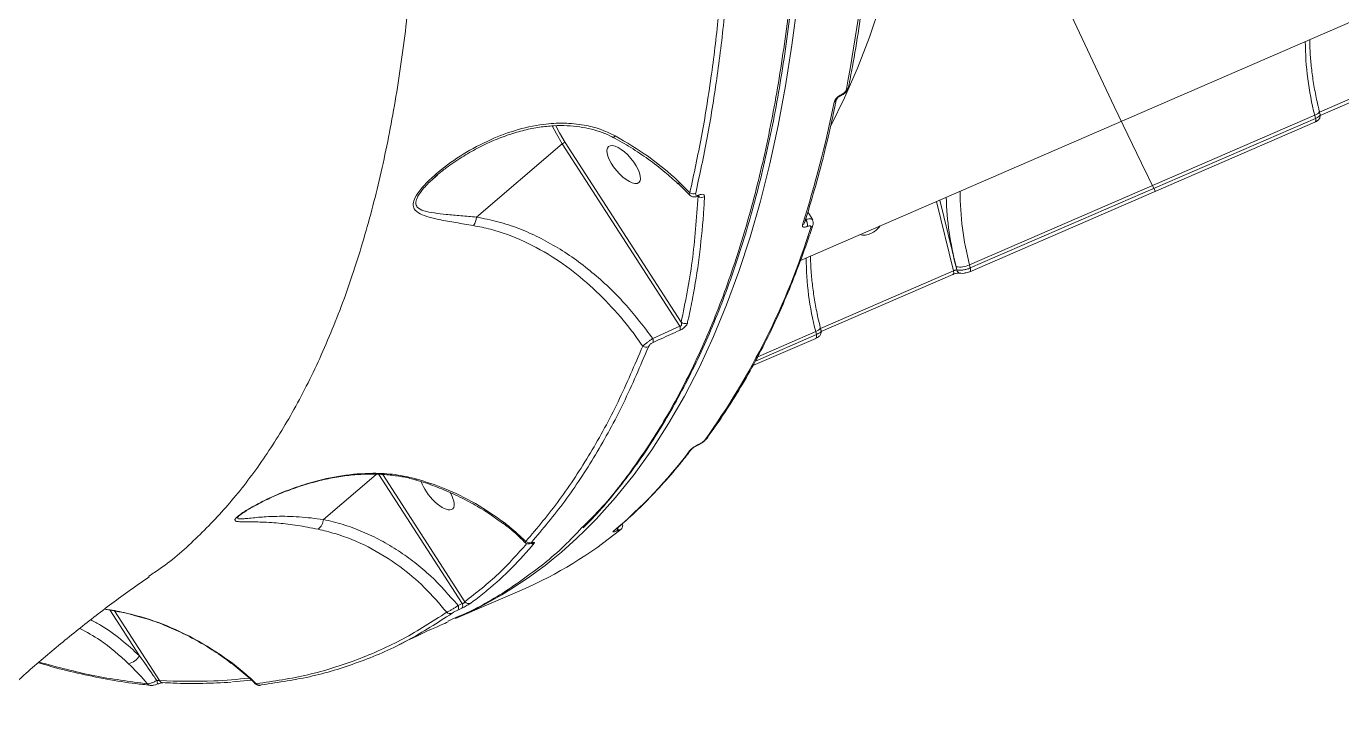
# Model space of a CAD drawing. Header units: millimetres. Extents: x -6104 to 7803, y -6013 to 4803.
# Drawn here: x 959.1 to 1220.1, y 1574.3 to 1708.9 of the extents above; entities that cross this region are included whole.
import ezdxf

# ---------------------------------------------------------------- set-up
doc = ezdxf.new("R2010")
doc.units = ezdxf.units.MM
doc.layers.add('DIKOM_ОБЪЕКТ', color=7, linetype='Continuous')

msp = doc.modelspace()

# ---------------------------------------------------------------- linework, layer by layer
at = {"layer": 'DIKOM_ОБЪЕКТ', "color": 7, "linetype": 'Continuous', "lineweight": 15}
for p, q in [((1381.562, 1778.884), (1112.67, 1662.432)), ((1242.081, 1703.274), (1215.685, 1691.843)), ((1241.961, 1702.527), (1215.802, 1691.198)), ((1120.708, 1695.123), (1120.642, 1695.094)), ((1120.861, 1695.357), (1120.795, 1695.329)), ((1215.64, 1692.027), (1215.793, 1691.401)), ((1146.233, 1661.544), (1214.733, 1691.21)), ((1214.761, 1689.857), (1146.261, 1660.19)), ((1214.882, 1690.604), (1146.381, 1660.938)), ((1214.733, 1691.21), (1214.882, 1690.604)), ((1048.415, 1671.015), (1065.414, 1685.536)), ((1065.414, 1685.536), (1088.738, 1649.359)), ((1089.007, 1650.174), (1066.011, 1685.842)), ((1039.815, 1678.622), (1040.653, 1679.344)), ((1090.64, 1675.405), (1088.4, 1677.661)), ((1090.73, 1675.848), (1088.674, 1677.894)), ((1139.674, 1674.127), (1143.045, 1660.384)), ((1143.546, 1661.169), (1140.302, 1674.399)), ((1114.149, 1672.093), (1115.1, 1670.498)), ((1113.716, 1670.513), (1113.67, 1670.493)), ((1114.037, 1669.163), (1114.083, 1669.182)), ((1143.045, 1660.384), (1116.648, 1648.952)), ((1143.704, 1660.527), (1143.546, 1661.169)), ((1146.381, 1660.938), (1146.233, 1661.544)), ((1142.924, 1659.636), (1116.765, 1648.307)), ((1088.738, 1649.359), (1083.371, 1646.937)), ((1115.845, 1647.713), (1103.75, 1642.475)), ((1104.191, 1643.336), (1115.696, 1648.319)), ((1115.696, 1648.319), (1115.845, 1647.713)), ((1116.603, 1649.136), (1116.757, 1648.51)), ((1115.725, 1646.966), (1103.23, 1641.555)), ((1092.452, 1625.875), (1092.367, 1625.838)), ((1092.537, 1625.945), (1092.452, 1625.908)), ((1018.006, 1611.058), (1028.473, 1619.999)), ((1029.027, 1619.985), (1045.534, 1594.381)), ((1046.095, 1594.743), (1029.834, 1619.965)), ((1076.268, 1608.814), (1076.295, 1608.826)), ((983.385, 1599.828), (983.314, 1599.782)), ((1057.471, 1597.116), (1044.217, 1591.376)), ((975.658, 1593.11), (981.537, 1583.991)), ((985.5, 1579.076), (976.573, 1592.922)), ((1044.692, 1593.084), (1045.498, 1593.476)), ((1045.534, 1594.381), (1044.726, 1593.988)), ((999.975, 1578.827), (1003.762, 1579.164))]:
    msp.add_line(p, q, dxfattribs=at)
at = {"layer": 'DIKOM_ОБЪЕКТ', "color": 7, "linetype": 'Continuous', "lineweight": 15, "flags": 128}
for points in [[(1118.705, 1689.134), (1121.408, 1694.643), (1123.989, 1700.552), (1126.385, 1706.738), (1128.592, 1713.193), (1130.61, 1719.913), (1132.435, 1726.89), (1134.067, 1734.119), (1135.504, 1741.593), (1136.744, 1749.304), (1137.787, 1757.246), (1138.631, 1765.411), (1139.276, 1773.792), (1139.72, 1782.381), (1139.964, 1791.169), (1140.008, 1800.149), (1139.851, 1809.312), (1139.493, 1818.65), (1138.935, 1828.154), (1138.178, 1837.816), (1137.221, 1847.625)], [(1071.277, 1610.246), (1072.138, 1611.138), (1075.98, 1615.413), (1079.655, 1619.993), (1083.16, 1624.872), (1086.491, 1630.049), (1089.646, 1635.517), (1092.622, 1641.272), (1095.417, 1647.311), (1098.028, 1653.626), (1100.453, 1660.214), (1102.69, 1667.069), (1104.737, 1674.184), (1106.593, 1681.555), (1108.256, 1689.174), (1109.724, 1697.035), (1110.997, 1705.132), (1112.072, 1713.457)], [(1214.733, 1691.21), (1215.035, 1691.356), (1215.286, 1691.509), (1215.476, 1691.664), (1215.597, 1691.815), (1215.645, 1691.955), (1215.64, 1692.026)], [(1063.408, 1689.136), (1064.239, 1687.503), (1065.414, 1685.536)], [(1066.011, 1685.842), (1064.871, 1687.75), (1064.157, 1689.139)], [(1214.882, 1690.604), (1214.915, 1690.432), (1214.928, 1690.273), (1214.921, 1690.133), (1214.893, 1690.015), (1214.846, 1689.926), (1214.782, 1689.867), (1214.761, 1689.857)], [(1075.88, 1687.154), (1075.707, 1686.952), (1075.572, 1686.838), (1075.482, 1686.821), (1075.48, 1686.822)], [(1143.045, 1660.384), (1143.078, 1660.211), (1143.091, 1660.052), (1143.084, 1659.911), (1143.056, 1659.793), (1143.008, 1659.704), (1142.943, 1659.646), (1142.924, 1659.636)], [(1146.381, 1660.938), (1146.415, 1660.766), (1146.428, 1660.607), (1146.421, 1660.467), (1146.393, 1660.349), (1146.346, 1660.26), (1146.281, 1660.201), (1146.256, 1660.188)], [(1115.696, 1648.319), (1115.998, 1648.465), (1116.249, 1648.619), (1116.439, 1648.774), (1116.56, 1648.924), (1116.609, 1649.065), (1116.603, 1649.135)], [(1115.845, 1647.713), (1115.878, 1647.542), (1115.892, 1647.383), (1115.884, 1647.242), (1115.857, 1647.125), (1115.81, 1647.035), (1115.745, 1646.976), (1115.725, 1646.966)], [(1036.599, 1619.068), (1036.475, 1618.96), (1036.368, 1618.934), (1036.359, 1618.935)], [(1075.786, 1608.864), (1075.742, 1608.83), (1075.59, 1608.743)], [(1076.944, 1608.991), (1076.903, 1608.96), (1076.757, 1608.878)], [(1059.512, 1606.42), (1059.39, 1606.346), (1059.361, 1606.334)]]:
    msp.add_lwpolyline(points, dxfattribs=at)
at = {"layer": 'DIKOM_ОБЪЕКТ', "color": 7, "linetype": 'Continuous', "lineweight": 15}
for centre, radius, start, end in [((2974.096, 2552.252), 1993.829, 183.254697, 206.06661), ((1276.698, 1380.322), 459.196, 121.79359, 138.92734), ((780.388, 1760.286), 347.344, 349.39514, 0.32293), ((1271.86, 1705.949), 58.998, 180.12216, 194.46714), ((1121.555, 1697.012), 0.694, 290.59986, 346.58613), ((1119.112, 1694.438), 0.693, 290.56836, 347.15472), ((1120.501, 1695.353), 0.295, 298.41338, 355.28598), ((1120.565, 1695.382), 0.297, 299.5259, 355.14429), ((894.405, 1738.939), 229.437, 342.37673, 348.65115), ((1066.27, 1684.603), 1.266, 101.83012, 132.54802), ((1087.742, 1678.682), 1.221, 301.76421, 319.79843), ((1091.405, 1676.86), 1.217, 236.28018, 293.15595), ((1203.372, 1676.284), 59.01, 180.12362, 194.46563), ((1093.087, 1676.08), 1.153, 232.05779, 298.58355), ((1092.268, 1675.485), 0.338, 295.56934, 347.44334), ((1206.786, 1677.177), 65.234, 181.95069, 194.20463), ((1045.221, 1671.258), 3.204, 323.12465, 355.64921), ((973.01, 1713.277), 148.48, 324.35597, 342.64081), ((1112.805, 1670.149), 0.725, 291.69512, 341.07357), ((1112.314, 1669.403), 1.74, 352.06772, 38.7993), ((1112.358, 1669.422), 1.741, 352.083, 38.78402), ((1114.457, 1669.653), 0.728, 291.82265, 340.89304), ((1124.693, 1671.977), 4.651, 294.62941, 324.54019), ((1125.231, 1670.845), 3.397, 256.84519, 294.33132), ((1172.836, 1663.06), 59.01, 180.12362, 194.46569), ((1144.289, 1665.667), 4.559, 260.62506, 295.23805), ((1144.508, 1660.708), 0.824, 192.63407, 252.75384), ((1089.75, 1651), 1.112, 228.01569, 296.04792), ((1087.658, 1648.908), 1.17, 343.30918, 22.62614), ((1082.06, 1646.329), 1.125, 232.16688, 293.25715), ((1082.311, 1646.473), 1.157, 344.14059, 23.63803), ((1093.366, 1627.47), 0.782, 293.10792, 323.26501), ((1012.272, 1683.865), 98.247, 310.12673, 322.93419), ((1090.361, 1625.367), 0.781, 293.09269, 322.98573), ((1092.284, 1626.028), 0.207, 292.66998, 324.55579), ((1092.371, 1626.062), 0.204, 293.49125, 324.76873), ((1015.384, 1611.212), 2.627, 306.76653, 356.63823), ((1009.86, 1669.482), 85.328, 293.74395, 316.03604), ((1053.608, 1610.592), 0.294, 280.34879, 330.2624), ((1024.53, 1672.819), 82.559, 293.5157, 309.24172), ((1075.759, 1609.197), 0.637, 323.02605, 14.59821), ((1075.78, 1609.212), 0.643, 323.15322, 15.1773), ((1058.873, 1607.407), 1, 226.3389, 293.76527), ((1059.452, 1607.196), 0.954, 253.70227, 295.70054), ((1043.16, 1593.308), 0.943, 223.68887, 294.17983), ((1044.013, 1593.562), 0.83, 324.85788, 30.86751), ((1044.818, 1593.957), 0.833, 324.77594, 30.66846), ((1046.861, 1595.338), 0.97, 217.86504, 293.68429), ((978.583, 1585.799), 3.463, 283.0132, 328.53768), ((983.759, 1578.946), 0.817, 217.60822, 261.82453), ((982.367, 1578.032), 2.787, 7.85603, 22.90618), ((986.204, 1579.473), 0.808, 209.45305, 264.81417), ((1005.379, 1578.986), 0.84, 219.01426, 295.4087)]:
    msp.add_arc(centre, radius, start, end, dxfattribs=at)
at = {"layer": 'DIKOM_ОБЪЕКТ', "color": 7, "linetype": 'Continuous', "lineweight": 15, "extrusion": (0, 0, -1)}
msp.add_ellipse((1077.603, 1681.449), major_axis=(-3.012, 3.564), ratio=0.4016192, dxfattribs=at)
for start_param, end_param in [(3.2835784, 5.5470952), (1.9772133, 3.2835784)]:
    msp.add_ellipse((1040.633, 1616.719), major_axis=(-3.012, 3.564), ratio=0.4016192, start_param=start_param, end_param=end_param, dxfattribs=at)
at = {"layer": 'DIKOM_ОБЪЕКТ', "color": 7, "linetype": 'Continuous', "lineweight": 15}
for points, knots in [([(1105.984, 1838.947), (1104.031, 1838.087), (1098.364, 1835.592), (1089.078, 1831.24), (1078.175, 1825.8), (1067.412, 1820.071), (1056.792, 1814.064), (1046.323, 1807.779), (1036.009, 1801.22), (1025.857, 1794.391), (1015.871, 1787.295), (1006.058, 1779.937), (996.422, 1772.32), (986.969, 1764.448), (977.705, 1756.327), (968.633, 1747.959), (959.759, 1739.351), (951.089, 1730.505), (942.625, 1721.428), (934.374, 1712.125), (926.34, 1702.599), (918.526, 1692.857), (910.937, 1682.905), (903.581, 1672.743), (897.6, 1664.065), (894.105, 1658.75), (892.917, 1656.943)], [0, 0, 0, 0, 0.0228178, 0.0662207, 0.1096244, 0.1530278, 0.1964311, 0.2398344, 0.2832372, 0.3266402, 0.3700429, 0.4134454, 0.4568477, 0.5002497, 0.5436515, 0.587053, 0.6304543, 0.6738551, 0.7172559, 0.7606561, 0.8040562, 0.8474559, 0.8908554, 0.9342544, 0.9776534, 1, 1, 1, 1]), ([(1106.399, 1837.785), (1106.972, 1833.798), (1108.516, 1823.057), (1110.442, 1805.931), (1111.991, 1786.598), (1112.814, 1767.668), (1112.89, 1749.22), (1112.197, 1731.333), (1110.751, 1714.4), (1108.575, 1698.457), (1105.707, 1683.517), (1102.099, 1669.336), (1097.734, 1655.998), (1092.605, 1643.575), (1086.836, 1632.322), (1080.425, 1622.319), (1074.591, 1614.653), (1070.645, 1610.742), (1069.249, 1609.359)], [0, 0, 0, 0, 0.0385427, 0.1038338, 0.1691752, 0.2344663, 0.3016539, 0.3688962, 0.4360838, 0.501375, 0.5667163, 0.6320075, 0.6991951, 0.7664374, 0.833625, 0.8989153, 0.964256, 1, 1, 1, 1]), ([(1106.819, 1838.272), (1107.034, 1836.866), (1107.764, 1832.065), (1108.83, 1823.979), (1110.018, 1814.036), (1111.015, 1804.25), (1111.834, 1794.632), (1112.472, 1785.185), (1112.931, 1775.903), (1113.21, 1766.782), (1113.31, 1757.821), (1113.232, 1749.016), (1112.974, 1740.366), (1112.537, 1731.867), (1111.92, 1723.517), (1111.123, 1715.325), (1110.149, 1707.314), (1109.001, 1699.521), (1107.681, 1691.966), (1106.19, 1684.652), (1104.529, 1677.578), (1102.698, 1670.739), (1100.695, 1664.132), (1098.521, 1657.757), (1096.175, 1651.612), (1093.656, 1645.695), (1090.962, 1640.005), (1088.094, 1634.544), (1085.06, 1629.325), (1081.871, 1624.371), (1078.538, 1619.697), (1075.058, 1615.327), (1072.073, 1611.887), (1070.192, 1610.008), (1069.573, 1609.389)], [0, 0, 0, 0, 0.0135242, 0.0461655, 0.0788171, 0.1113222, 0.1436779, 0.175921, 0.2080885, 0.240217, 0.2723434, 0.3044967, 0.336709, 0.3690166, 0.401456, 0.4340637, 0.466743, 0.4993218, 0.5317394, 0.5640327, 0.596238, 0.6283916, 0.6605295, 0.6926847, 0.7248838, 0.7571619, 0.7895542, 0.822096, 0.8547589, 0.8873719, 0.9197908, 0.9520585, 0.9842099, 1, 1, 1, 1]), ([(1036.503, 1769.038), (1036.645, 1763.842), (1036.931, 1753.45), (1036.675, 1738.403), (1035.912, 1723.794), (1034.543, 1709.209), (1032.515, 1694.797), (1029.764, 1680.69), (1026.334, 1667.274), (1022.207, 1654.634), (1017.381, 1642.839), (1012.023, 1632.266), (1006.185, 1622.903), (999.944, 1614.676), (993.087, 1607.456), (987.556, 1602.501), (984.135, 1600.309), (983.385, 1599.828)], [0, 0, 0, 0, 0.0645614, 0.1291228, 0.1943268, 0.2595307, 0.3316122, 0.4037493, 0.47583, 0.5500355, 0.6243025, 0.6985067, 0.7683205, 0.8381868, 0.9079997, 0.9798274, 1, 1, 1, 1]), ([(1128.162, 1762.767), (1128.154, 1761.208), (1128.13, 1756.687), (1127.955, 1749.333), (1127.577, 1740.765), (1127.018, 1732.381), (1126.281, 1724.184), (1125.367, 1716.179), (1124.273, 1708.378), (1123.208, 1701.956), (1122.482, 1698.168), (1122.23, 1696.852)], [0, 0, 0, 0, 0.0652746, 0.1893413, 0.313416, 0.4374968, 0.561584, 0.6856778, 0.8097769, 0.9338814, 1, 1, 1, 1]), ([(968.163, 1731.413), (967.734, 1730.973), (965.591, 1728.774), (957.339, 1720.255), (949.713, 1712.109), (943.751, 1705.74)], [0, 0, 0, 0, 0.0517111, 0.2585531, 1, 1, 1, 1]), ([(968.219, 1730.974), (965.492, 1728.178), (958.855, 1721.372), (950.727, 1712.807), (945.394, 1707.019), (943.806, 1705.296)], [0, 0, 0, 0, 0.3287935, 0.800186, 1, 1, 1, 1]), ([(1097.449, 1723.208), (1097.125, 1719.01), (1096.477, 1710.614), (1094.975, 1698.565), (1093.117, 1686.897), (1091.525, 1679.531), (1090.73, 1675.848)], [0, 0, 0, 0, 0.2491213, 0.4982427, 0.7491216, 1, 1, 1, 1]), ([(1091.884, 1675.741), (1092.676, 1679.403), (1094.26, 1686.727), (1096.123, 1698.377), (1097.638, 1710.465), (1098.293, 1718.932), (1098.621, 1723.165)], [0, 0, 0, 0, 0.2491215, 0.4982429, 0.7491216, 1, 1, 1, 1]), ([(1213.734, 1706.2), (1213.733, 1706.111), (1213.724, 1705.137), (1213.819, 1703.161), (1214.092, 1700.224), (1214.547, 1697.146), (1215.077, 1694.398), (1215.487, 1692.672), (1215.64, 1692.027)], [0, 0, 0, 0, 0.0214342, 0.2333918, 0.4459, 0.6589834, 0.8725559, 1, 1, 1, 1]), ([(1122.211, 1696.856), (1122.204, 1696.796), (1122.178, 1696.552), (1121.936, 1696.117), (1121.477, 1695.59), (1121.012, 1695.231), (1120.743, 1695.148), (1120.706, 1695.136)], [0, 0, 0, 0, 0.0798299, 0.3253521, 0.6372712, 0.9495525, 1, 1, 1, 1]), ([(1119.785, 1694.276), (1119.52, 1692.997), (1118.748, 1689.285), (1117.336, 1683.311), (1115.516, 1676.449), (1114.162, 1672.08), (1113.491, 1669.914)], [0, 0, 0, 0, 0.1498868, 0.4347981, 0.7197205, 1, 1, 1, 1]), ([(1120.795, 1695.329), (1120.722, 1695.295), (1120.508, 1695.194), (1120.143, 1694.94), (1119.763, 1694.569), (1119.47, 1694.16), (1119.394, 1693.913), (1119.355, 1693.79)], [0, 0, 0, 0, 0.1083123, 0.320424, 0.5430653, 0.7715573, 1, 1, 1, 1]), ([(1120.64, 1695.093), (1120.636, 1695.091), (1120.589, 1695.073), (1120.46, 1695.003), (1120.27, 1694.873), (1120.074, 1694.699), (1119.917, 1694.517), (1119.818, 1694.365), (1119.786, 1694.276), (1119.787, 1694.283), (1119.788, 1694.285)], [0, 0, 0, 0, 0.0126341, 0.1438669, 0.2882198, 0.4508516, 0.6244836, 0.7755915, 0.9349129, 1, 1, 1, 1]), ([(1121.799, 1696.363), (1121.775, 1696.282), (1121.725, 1696.12), (1121.535, 1695.852), (1121.288, 1695.611), (1121.049, 1695.446), (1120.909, 1695.38), (1120.861, 1695.357)], [0, 0, 0, 0, 0.22883078, 0.45787147, 0.67854355, 0.88839179, 1, 1, 1, 1]), ([(1075.88, 1687.154), (1074.904, 1687.615), (1072.95, 1688.538), (1069.508, 1689.393), (1065.725, 1689.742), (1061.057, 1689.458), (1055.891, 1688.301), (1050.331, 1686.118), (1045.04, 1683.201), (1041.206, 1680.368), (1038.725, 1678.095), (1037.291, 1676.547), (1036.199, 1675.002), (1035.727, 1673.609), (1036, 1672.442), (1037.147, 1671.606), (1038.944, 1670.981), (1041.33, 1670.454), (1044.238, 1669.923), (1046.602, 1669.532), (1047.784, 1669.336)], [0, 0, 0, 0, 0.0478388, 0.0957322, 0.1551285, 0.2146199, 0.3020669, 0.3896661, 0.4817498, 0.5736879, 0.6070715, 0.6403858, 0.6772306, 0.7075561, 0.7379234, 0.7828315, 0.8291215, 0.8755385, 0.9377622, 1, 1, 1, 1]), ([(1075.474, 1686.814), (1075.422, 1686.845), (1074.76, 1687.241), (1073.323, 1687.81), (1071.169, 1688.503), (1068.826, 1688.959), (1066.318, 1689.192), (1063.651, 1689.164), (1060.816, 1688.874), (1057.844, 1688.291), (1054.775, 1687.4), (1051.662, 1686.204), (1048.528, 1684.702), (1045.398, 1682.892), (1042.751, 1681.085), (1040.858, 1679.635), (1040.061, 1678.9), (1039.792, 1678.651)], [0, 0, 0, 0, 0.0046969, 0.0601103, 0.1171723, 0.1774905, 0.2413272, 0.3089493, 0.3811132, 0.4594768, 0.5414383, 0.6274563, 0.7176315, 0.8116945, 0.9102574, 0.9697232, 1, 1, 1, 1]), ([(1215.792, 1691.404), (1215.792, 1691.403), (1215.852, 1691.273), (1215.829, 1690.994), (1215.728, 1690.648), (1215.535, 1690.364), (1215.246, 1690.107), (1214.981, 1689.947), (1214.783, 1689.868), (1214.758, 1689.858)], [0, 0, 0, 0, 0.0015989, 0.200937, 0.3622408, 0.5189815, 0.6988327, 0.9624157, 1, 1, 1, 1]), ([(1215.774, 1691.396), (1215.784, 1691.382), (1215.835, 1691.307), (1215.71, 1691.118), (1215.407, 1690.856), (1215.057, 1690.688), (1214.882, 1690.604)], [0, 0, 0, 0, 0.0719756, 0.3813398, 0.6906352, 1, 1, 1, 1]), ([(1088.371, 1677.628), (1087.517, 1678.41), (1085.628, 1680.137), (1082.496, 1682.531), (1079.065, 1684.855), (1076.673, 1686.174), (1075.484, 1686.829)], [0, 0, 0, 0, 0.2176661, 0.4811492, 0.7421648, 1, 1, 1, 1]), ([(1088.674, 1677.894), (1088.593, 1677.971), (1086.64, 1679.808), (1082.563, 1683.233), (1078.122, 1685.839), (1075.88, 1687.154)], [0, 0, 0, 0, 0.0210933, 0.5057134, 1, 1, 1, 1]), ([(1048.415, 1671.015), (1047.362, 1671.108), (1045.245, 1671.296), (1042.448, 1671.539), (1039.968, 1671.816), (1037.958, 1672.193), (1036.658, 1672.796), (1036.242, 1673.719), (1036.527, 1674.88), (1037.618, 1676.464), (1038.815, 1677.771), (1039.675, 1678.502), (1039.815, 1678.622)], [0, 0, 0, 0, 0.1422313, 0.2857924, 0.4101945, 0.5364706, 0.6489855, 0.7150338, 0.7809122, 0.8654357, 0.9780591, 1, 1, 1, 1]), ([(1090.73, 1675.848), (1090.675, 1675.735), (1090.58, 1675.536), (1090.639, 1675.462), (1090.665, 1675.43)], [0, 0, 0, 0, 0.5696501, 1, 1, 1, 1]), ([(1092.378, 1675.171), (1092.066, 1670.798), (1091.44, 1662.037), (1089.819, 1654.133), (1089.007, 1650.174)], [0, 0, 0, 0, 0.4991771, 1, 1, 1, 1]), ([(1090.239, 1650.001), (1090.312, 1650.324), (1090.681, 1651.935), (1091.557, 1656.2), (1092.634, 1663.004), (1093.33, 1669.811), (1093.571, 1673.909), (1093.639, 1675.067)], [0, 0, 0, 0, 0.0413728, 0.2068703, 0.5381501, 0.8694301, 1, 1, 1, 1]), ([(1092.409, 1675.19), (1092.206, 1675.117), (1091.822, 1674.98), (1091.268, 1675.034), (1090.858, 1675.195), (1090.71, 1675.378), (1090.668, 1675.429)], [0, 0, 0, 0, 0.3351844, 0.6327163, 0.8974582, 1, 1, 1, 1]), ([(1092.597, 1675.412), (1092.56, 1675.397), (1092.412, 1675.34), (1092.181, 1675.307), (1091.975, 1675.367), (1091.861, 1675.512), (1091.876, 1675.665), (1091.884, 1675.741)], [0, 0, 0, 0, 0.07987177, 0.31811876, 0.55560165, 0.77739854, 1, 1, 1, 1]), ([(1092.57, 1675.228), (1092.568, 1675.228), (1092.563, 1675.227), (1092.488, 1675.214), (1092.42, 1675.182), (1092.408, 1675.176)], [0, 0, 0, 0, 0.3924621, 0.8920418, 1, 1, 1, 1]), ([(1093.639, 1675.067), (1093.628, 1675.17), (1093.606, 1675.376), (1093.366, 1675.532), (1093.022, 1675.558), (1092.73, 1675.457), (1092.597, 1675.412)], [0, 0, 0, 0, 0.2591539, 0.5177253, 0.7812344, 1, 1, 1, 1]), ([(1083.371, 1646.937), (1081.675, 1649.168), (1078.136, 1653.824), (1072.894, 1658.855), (1068.23, 1662.518), (1064.546, 1664.966), (1060.737, 1667.071), (1056.778, 1668.814), (1052.669, 1670.201), (1049.833, 1670.744), (1048.415, 1671.015)], [0, 0, 0, 0, 0.1847823, 0.3856897, 0.4882336, 0.5907697, 0.6915521, 0.7923239, 0.8961718, 1, 1, 1, 1]), ([(1115.018, 1670.447), (1114.988, 1670.503), (1114.91, 1670.642), (1114.579, 1670.711), (1114.151, 1670.667), (1113.84, 1670.557), (1113.716, 1670.513)], [0, 0, 0, 0, 0.1970956, 0.4982369, 0.8000208, 1, 1, 1, 1]), ([(1047.784, 1669.336), (1048.917, 1669.112), (1052.345, 1668.434), (1057.899, 1666.351), (1064.061, 1662.921), (1069.66, 1658.708), (1074.681, 1653.923), (1078.545, 1649.415), (1080.645, 1646.46), (1081.37, 1645.44)], [0, 0, 0, 0, 0.08562408, 0.25905489, 0.43261407, 0.59330061, 0.754539, 0.91534794, 1, 1, 1, 1]), ([(1115.144, 1669.411), (1114.765, 1668.279), (1113.666, 1664.997), (1111.719, 1659.745), (1109.246, 1653.738), (1106.606, 1647.982), (1103.802, 1642.478), (1100.837, 1637.229), (1097.767, 1632.33), (1095.45, 1628.98), (1094.189, 1627.269), (1093.993, 1627.002)], [0, 0, 0, 0, 0.0688341, 0.199642, 0.3304438, 0.461228, 0.5919887, 0.7227191, 0.8534118, 0.977121, 1, 1, 1, 1]), ([(1113.073, 1669.475), (1113.056, 1669.386), (1113.022, 1669.206), (1113.154, 1669.045), (1113.406, 1668.989), (1113.721, 1669.038), (1113.948, 1669.127), (1114.037, 1669.163)], [0, 0, 0, 0, 0.2150517, 0.4299652, 0.6447149, 0.8591995, 1, 1, 1, 1]), ([(1114.083, 1669.182), (1114.143, 1669.206), (1114.296, 1669.266), (1114.507, 1669.299), (1114.675, 1669.262), (1114.762, 1669.155), (1114.739, 1669.036), (1114.727, 1668.977)], [0, 0, 0, 0, 0.1422636, 0.3570603, 0.5715506, 0.7857189, 1, 1, 1, 1]), ([(1115.022, 1670.476), (1115.032, 1670.465), (1115.143, 1670.344), (1115.211, 1670.038), (1115.225, 1669.683), (1115.158, 1669.491), (1115.132, 1669.417)], [0, 0, 0, 0, 0.03980071, 0.43696176, 0.78212654, 1, 1, 1, 1]), ([(1114.697, 1663.31), (1114.696, 1663.22), (1114.687, 1662.246), (1114.782, 1660.27), (1115.056, 1657.333), (1115.511, 1654.256), (1116.04, 1651.508), (1116.45, 1649.781), (1116.603, 1649.136)], [0, 0, 0, 0, 0.0214343, 0.2333915, 0.4458994, 0.6589824, 0.8725546, 1, 1, 1, 1]), ([(1143.704, 1660.527), (1143.672, 1660.529), (1143.607, 1660.533), (1143.462, 1660.512), (1143.301, 1660.475), (1143.156, 1660.429), (1143.076, 1660.397), (1143.045, 1660.384)], [0, 0, 0, 0, 0.2155274, 0.4305643, 0.6453466, 0.8596108, 1, 1, 1, 1]), ([(1146.381, 1660.938), (1146.255, 1660.887), (1145.936, 1660.758), (1145.35, 1660.593), (1144.698, 1660.48), (1144.105, 1660.448), (1143.838, 1660.501), (1143.704, 1660.527)], [0, 0, 0, 0, 0.14070529, 0.3554358, 0.57029634, 0.78517334, 1, 1, 1, 1]), ([(1146.254, 1660.193), (1146.092, 1660.126), (1145.814, 1660.011), (1145.512, 1659.958), (1145.387, 1659.937)], [0, 0, 0, 0, 0.5855297, 1, 1, 1, 1]), ([(1144.281, 1659.916), (1144.281, 1659.916), (1144.291, 1659.913), (1144.253, 1659.921), (1144.168, 1659.923), (1143.99, 1659.916), (1143.73, 1659.88), (1143.405, 1659.807), (1143.114, 1659.717), (1142.976, 1659.656), (1142.931, 1659.636)], [0, 0, 0, 0, 0.0058544, 0.0949827, 0.20054, 0.3369302, 0.5006902, 0.691825, 0.8977508, 1, 1, 1, 1]), ([(1145.387, 1659.937), (1145.301, 1659.918), (1144.99, 1659.85), (1144.622, 1659.822), (1144.349, 1659.921), (1144.271, 1659.949)], [0, 0, 0, 0, 0.2136101, 0.7745528, 1, 1, 1, 1]), ([(1089.007, 1650.174), (1089.024, 1650.119), (1089.063, 1649.993), (1089.087, 1649.801), (1089.071, 1649.63), (1089.03, 1649.523), (1088.99, 1649.46), (1088.941, 1649.411), (1088.878, 1649.376), (1088.808, 1649.357), (1088.762, 1649.358), (1088.738, 1649.359)], [0, 0, 0, 0, 0.1851869, 0.4305458, 0.6101555, 0.6934166, 0.7464184, 0.8083788, 0.8667677, 0.929863, 1, 1, 1, 1]), ([(1088.779, 1648.572), (1088.894, 1648.628), (1089.124, 1648.74), (1089.472, 1648.984), (1089.775, 1649.254), (1090.023, 1649.543), (1090.178, 1649.8), (1090.221, 1649.943), (1090.239, 1650.001)], [0, 0, 0, 0, 0.1643439, 0.3291645, 0.4897408, 0.6616072, 0.8613779, 1, 1, 1, 1]), ([(1083.424, 1646.157), (1083.957, 1646.403), (1085.737, 1647.224), (1087.526, 1648.017), (1088.779, 1648.572)], [0, 0, 0, 0, 0.2996284, 1, 1, 1, 1]), ([(1116.755, 1648.513), (1116.756, 1648.512), (1116.812, 1648.381), (1116.793, 1648.104), (1116.691, 1647.757), (1116.499, 1647.473), (1116.21, 1647.216), (1115.944, 1647.057), (1115.746, 1646.977), (1115.721, 1646.967)], [0, 0, 0, 0, 0.0015544, 0.2008972, 0.3622038, 0.5189696, 0.6987741, 0.9624051, 1, 1, 1, 1]), ([(1116.737, 1648.505), (1116.747, 1648.491), (1116.799, 1648.416), (1116.673, 1648.227), (1116.37, 1647.965), (1116.02, 1647.797), (1115.845, 1647.713)], [0, 0, 0, 0, 0.0719772, 0.3813398, 0.6906352, 1, 1, 1, 1]), ([(1081.37, 1645.44), (1079.78, 1641.694), (1076.601, 1634.201), (1071.056, 1624.092), (1064.993, 1614.767), (1060.453, 1609.378), (1058.182, 1606.683)], [0, 0, 0, 0, 0.24861572, 0.49723133, 0.7486158, 1, 1, 1, 1]), ([(1059.276, 1606.491), (1061.525, 1609.159), (1066.024, 1614.493), (1072.086, 1623.778), (1077.671, 1633.92), (1080.893, 1641.504), (1082.504, 1645.295)], [0, 0, 0, 0, 0.2486164, 0.49723271, 0.74861627, 1, 1, 1, 1]), ([(1083.371, 1646.937), (1083.207, 1646.824), (1082.879, 1646.599), (1082.354, 1646.217), (1081.878, 1645.855), (1081.554, 1645.597), (1081.414, 1645.479), (1081.37, 1645.44)], [0, 0, 0, 0, 0.22212697, 0.4443831, 0.66509766, 0.8922499, 1, 1, 1, 1]), ([(1082.504, 1645.295), (1082.508, 1645.305), (1082.536, 1645.372), (1082.613, 1645.503), (1082.772, 1645.694), (1082.969, 1645.875), (1083.196, 1646.041), (1083.348, 1646.118), (1083.424, 1646.157)], [0, 0, 0, 0, 0.0354413, 0.2573161, 0.4481845, 0.6280945, 0.8143297, 1, 1, 1, 1]), ([(1093.986, 1627.012), (1093.954, 1626.965), (1093.815, 1626.757), (1093.501, 1626.497), (1093.035, 1626.174), (1092.664, 1625.962), (1092.471, 1625.89), (1092.415, 1625.869)], [0, 0, 0, 0, 0.0992476, 0.4363577, 0.6848883, 0.9083176, 1, 1, 1, 1]), ([(1093.673, 1626.751), (1093.61, 1626.678), (1093.499, 1626.549), (1093.223, 1626.334), (1092.942, 1626.15), (1092.706, 1626.02), (1092.577, 1625.962), (1092.537, 1625.945)], [0, 0, 0, 0, 0.3025596, 0.53465901, 0.72544961, 0.91709996, 1, 1, 1, 1]), ([(1090.981, 1624.892), (1090.376, 1624.111), (1088.624, 1621.85), (1085.608, 1618.313), (1081.885, 1614.381), (1078.595, 1611.258), (1076.524, 1609.493), (1075.786, 1608.863)], [0, 0, 0, 0, 0.1293171, 0.3744336, 0.6194499, 0.8643332, 1, 1, 1, 1]), ([(1092.452, 1625.908), (1092.393, 1625.881), (1092.19, 1625.79), (1091.815, 1625.584), (1091.365, 1625.288), (1090.936, 1624.952), (1090.762, 1624.755), (1090.667, 1624.648)], [0, 0, 0, 0, 0.0796144, 0.2757191, 0.4707579, 0.7105229, 1, 1, 1, 1]), ([(1091.937, 1625.617), (1091.882, 1625.585), (1091.716, 1625.491), (1091.45, 1625.308), (1091.185, 1625.102), (1091.021, 1624.941), (1090.995, 1624.908), (1090.986, 1624.896)], [0, 0, 0, 0, 0.1083634, 0.3257693, 0.5863163, 0.8499183, 1, 1, 1, 1]), ([(1092.363, 1625.835), (1092.337, 1625.824), (1092.243, 1625.784), (1092.088, 1625.707), (1091.973, 1625.639), (1091.937, 1625.617)], [0, 0, 0, 0, 0.2059995, 0.7479585, 1, 1, 1, 1]), ([(1036.599, 1619.068), (1035.172, 1619.4), (1032.314, 1620.064), (1027.255, 1620.315), (1021.636, 1619.851), (1016.217, 1618.645), (1011.573, 1617.119), (1007.686, 1615.515), (1004.513, 1613.92), (1002.233, 1612.568), (1000.893, 1611.614), (1000.318, 1610.967), (1000.564, 1610.68), (1001.297, 1610.58), (1002.785, 1610.567), (1005.298, 1610.568), (1008.928, 1610.386), (1012.794, 1609.916), (1015.569, 1609.377), (1016.956, 1609.108)], [0, 0, 0, 0, 0.0638308, 0.1277679, 0.2158798, 0.3041203, 0.3656053, 0.4271875, 0.4882517, 0.5268748, 0.5576014, 0.5885656, 0.6243076, 0.6585512, 0.6928974, 0.7748887, 0.8569904, 0.9285276, 1, 1, 1, 1]), ([(1036.341, 1618.879), (1035.954, 1618.991), (1034.758, 1619.339), (1032.596, 1619.713), (1029.847, 1620.006), (1026.905, 1620.075), (1023.811, 1619.909), (1020.586, 1619.468), (1017.24, 1618.771), (1013.82, 1617.807), (1010.693, 1616.697), (1008.037, 1615.581), (1006.016, 1614.632), (1004.901, 1614.034), (1004.417, 1613.773)], [0, 0, 0, 0, 0.037204, 0.1150235, 0.1977031, 0.2853655, 0.3774838, 0.4736712, 0.5755234, 0.6827758, 0.792664, 0.8753829, 0.9458068, 1, 1, 1, 1]), ([(1053.629, 1610.256), (1052.648, 1610.963), (1050.595, 1612.445), (1047.283, 1614.4), (1043.758, 1616.187), (1040.117, 1617.669), (1037.632, 1618.551), (1036.361, 1618.873), (1036.344, 1618.877)], [0, 0, 0, 0, 0.1847127, 0.3869319, 0.5900809, 0.7937413, 0.997356, 1, 1, 1, 1]), ([(1053.864, 1610.446), (1051.997, 1611.744), (1048.229, 1614.367), (1042.379, 1617.215), (1038.408, 1618.488), (1036.599, 1619.068)], [0, 0, 0, 0, 0.3481771, 0.7031324, 1, 1, 1, 1]), ([(1004.417, 1613.773), (1004.341, 1613.734), (1003.853, 1613.478), (1003.078, 1613.018), (1002.221, 1612.478), (1001.705, 1612.113), (1001.556, 1611.988), (1001.521, 1611.959)], [0, 0, 0, 0, 0.0606113, 0.3919682, 0.6801162, 0.9264896, 1, 1, 1, 1]), ([(1018.006, 1611.058), (1016.368, 1611.252), (1013.049, 1611.646), (1008.924, 1611.707), (1005.421, 1611.527), (1003.158, 1611.273), (1001.807, 1611.145), (1001.114, 1611.139), (1000.881, 1611.323), (1001.145, 1611.655), (1001.377, 1611.852), (1001.406, 1611.877)], [0, 0, 0, 0, 0.1964933, 0.3980469, 0.5646571, 0.733931, 0.8023653, 0.8719076, 0.943191, 0.9927517, 1, 1, 1, 1]), ([(1001.406, 1611.877), (1001.425, 1611.895), (1001.452, 1611.921), (1001.501, 1611.955), (1001.517, 1611.966)], [0, 0, 0, 0, 0.6676884, 1, 1, 1, 1]), ([(1044.726, 1593.988), (1042.954, 1596.022), (1040.275, 1599.1), (1036.183, 1602.531), (1032.9, 1604.889), (1029.431, 1606.947), (1025.766, 1608.694), (1021.956, 1610.118), (1019.323, 1610.745), (1018.006, 1611.058)], [0, 0, 0, 0, 0.2404015, 0.3636803, 0.4869563, 0.6133593, 0.7397644, 0.8698833, 1, 1, 1, 1]), ([(1016.956, 1609.108), (1018.084, 1608.838), (1021.475, 1608.026), (1027, 1605.749), (1032.923, 1602.08), (1038.163, 1597.694), (1041.032, 1594.345), (1042.478, 1592.656)], [0, 0, 0, 0, 0.11658, 0.3502654, 0.5897069, 0.793088, 1, 1, 1, 1]), ([(1069.249, 1609.359), (1068.122, 1608.167), (1064.431, 1604.262), (1057.503, 1598.941), (1049.799, 1593.926), (1044.655, 1591.731), (1042.724, 1590.907)], [0, 0, 0, 0, 0.1445575, 0.4732725, 0.8022556, 1, 1, 1, 1]), ([(1058.003, 1606.484), (1057.494, 1606.987), (1056.216, 1608.251), (1054.747, 1609.502), (1053.763, 1610.219), (1053.654, 1610.298)], [0, 0, 0, 0, 0.3700583, 0.9304151, 1, 1, 1, 1]), ([(1058.182, 1606.683), (1057.147, 1607.666), (1055.76, 1608.982), (1054.247, 1610.15), (1053.864, 1610.446)], [0, 0, 0, 0, 0.7468226, 1, 1, 1, 1]), ([(1075.59, 1608.743), (1075.547, 1608.702), (1075.453, 1608.616), (1075.471, 1608.561), (1075.62, 1608.575), (1075.888, 1608.656), (1076.141, 1608.762), (1076.268, 1608.814)], [0, 0, 0, 0, 0.189036, 0.4045288, 0.6068489, 0.803364, 1, 1, 1, 1]), ([(1075.79, 1608.866), (1075.787, 1608.864), (1075.78, 1608.858), (1075.783, 1608.861), (1075.785, 1608.863)], [0, 0, 0, 0, 0.4935831, 1, 1, 1, 1]), ([(1076.295, 1608.826), (1076.381, 1608.862), (1076.552, 1608.933), (1076.735, 1608.989), (1076.838, 1608.999), (1076.851, 1608.963), (1076.787, 1608.905), (1076.757, 1608.878)], [0, 0, 0, 0, 0.1951357, 0.3900933, 0.5932614, 0.8111061, 1, 1, 1, 1]), ([(1077.324, 1610.192), (1077.343, 1610.151), (1077.407, 1610.012), (1077.401, 1609.758), (1077.336, 1609.488), (1077.221, 1609.276), (1077.086, 1609.117), (1077, 1609.033), (1076.947, 1608.995), (1076.943, 1608.992)], [0, 0, 0, 0, 0.0915579, 0.3137622, 0.500733, 0.6677854, 0.8211455, 0.9852135, 1, 1, 1, 1]), ([(1058.38, 1606.285), (1056.553, 1604.222), (1052.797, 1599.985), (1048.368, 1596.521), (1046.095, 1594.743)], [0, 0, 0, 0, 0.4866453, 1, 1, 1, 1]), ([(1047.25, 1594.45), (1047.473, 1594.616), (1048.591, 1595.443), (1051.395, 1597.67), (1055.484, 1601.349), (1058.405, 1604.673), (1059.866, 1606.337)], [0, 0, 0, 0, 0.0480629, 0.2403231, 0.6198796, 1, 1, 1, 1]), ([(1059.358, 1606.34), (1059.225, 1606.291), (1059.011, 1606.213), (1058.641, 1606.199), (1058.321, 1606.29), (1058.1, 1606.402), (1058.026, 1606.505), (1058.023, 1606.51)], [0, 0, 0, 0, 0.345264, 0.5559091, 0.7610272, 0.9881959, 1, 1, 1, 1]), ([(1058.182, 1606.683), (1058.112, 1606.617), (1058.01, 1606.522), (1058.035, 1606.524), (1058.042, 1606.525)], [0, 0, 0, 0, 0.69235339, 1, 1, 1, 1]), ([(1059.512, 1606.42), (1059.468, 1606.404), (1059.355, 1606.365), (1059.243, 1606.351), (1059.198, 1606.387), (1059.25, 1606.457), (1059.276, 1606.491)], [0, 0, 0, 0, 0.1835857, 0.4626531, 0.7309784, 1, 1, 1, 1]), ([(1059.454, 1606.364), (1059.454, 1606.364), (1059.461, 1606.366), (1059.433, 1606.36), (1059.382, 1606.341), (1059.356, 1606.331)], [0, 0, 0, 0, 0.04818482, 0.50590459, 1, 1, 1, 1]), ([(1059.866, 1606.337), (1059.898, 1606.384), (1059.961, 1606.479), (1059.868, 1606.518), (1059.696, 1606.485), (1059.553, 1606.434), (1059.512, 1606.42)], [0, 0, 0, 0, 0.2927413, 0.584957, 0.8819602, 1, 1, 1, 1]), ([(983.405, 1599.648), (981.998, 1598.674), (978.15, 1596.011), (972.006, 1591.356), (964.992, 1585.723), (958.382, 1580.068), (954.168, 1576.155), (952.183, 1574.313)], [0, 0, 0, 0, 0.1304847, 0.3567447, 0.5807878, 0.8025549, 1, 1, 1, 1]), ([(981.193, 1591.831), (980.604, 1592.004), (978.764, 1592.547), (976.565, 1593.01), (974.96, 1593.202), (974.63, 1593.242)], [0, 0, 0, 0, 0.2720845, 0.8500255, 1, 1, 1, 1]), ([(1004.727, 1578.457), (1003.92, 1579.191), (1001.135, 1581.722), (995.864, 1585.549), (988.966, 1589.243), (981.835, 1591.938), (977.085, 1592.828), (974.685, 1593.278)], [0, 0, 0, 0, 0.0949218, 0.3276203, 0.5657314, 0.7805985, 1, 1, 1, 1]), ([(1042.478, 1592.656), (1039.639, 1590.817), (1033.962, 1587.139), (1024.739, 1583.074), (1015.052, 1580.003), (1008.169, 1578.973), (1004.727, 1578.457)], [0, 0, 0, 0, 0.24847521, 0.49695039, 0.74847529, 1, 1, 1, 1]), ([(1005.74, 1578.227), (1009.145, 1578.736), (1015.955, 1579.754), (1025.626, 1582.794), (1034.91, 1586.859), (1040.668, 1590.585), (1043.547, 1592.447)], [0, 0, 0, 0, 0.2484772, 0.4969541, 0.7484769, 1, 1, 1, 1]), ([(1044.726, 1593.988), (1044.553, 1593.865), (1044.208, 1593.618), (1043.629, 1593.248), (1043.092, 1592.937), (1042.705, 1592.743), (1042.538, 1592.679), (1042.478, 1592.656)], [0, 0, 0, 0, 0.22233445, 0.4448305, 0.66382426, 0.88065048, 1, 1, 1, 1]), ([(1043.547, 1592.447), (1043.578, 1592.469), (1043.653, 1592.519), (1043.843, 1592.633), (1044.107, 1592.782), (1044.41, 1592.944), (1044.598, 1593.037), (1044.692, 1593.084)], [0, 0, 0, 0, 0.1487902, 0.3487117, 0.5573498, 0.7790974, 1, 1, 1, 1]), ([(1045.498, 1593.476), (1045.635, 1593.544), (1045.908, 1593.678), (1046.352, 1593.913), (1046.749, 1594.134), (1047.067, 1594.323), (1047.19, 1594.409), (1047.25, 1594.45)], [0, 0, 0, 0, 0.206443, 0.4133428, 0.6142284, 0.8134766, 1, 1, 1, 1]), ([(1046.095, 1594.743), (1046.089, 1594.709), (1046.078, 1594.643), (1046.006, 1594.548), (1045.923, 1594.487), (1045.843, 1594.444), (1045.775, 1594.418), (1045.661, 1594.389), (1045.59, 1594.385), (1045.534, 1594.381)], [0, 0, 0, 0, 0.2066737, 0.4049183, 0.5396133, 0.5906355, 0.7294446, 0.7857084, 1, 1, 1, 1]), ([(981.537, 1583.991), (980.317, 1585.103), (977.863, 1587.339), (974.576, 1589.691), (972.494, 1590.811), (971.836, 1591.165)], [0, 0, 0, 0, 0.4033659, 0.81111145, 1, 1, 1, 1]), ([(1004.556, 1578.411), (1004.376, 1578.591), (1003.222, 1579.741), (1000.909, 1581.656), (997.627, 1584.123), (994.175, 1586.326), (990.6, 1588.275), (986.933, 1589.926), (983.79, 1591.12), (981.861, 1591.648), (981.193, 1591.831)], [0, 0, 0, 0, 0.0278037, 0.1774074, 0.3270327, 0.4766605, 0.6263016, 0.7752933, 0.9221894, 1, 1, 1, 1]), ([(1042.792, 1590.754), (1042.321, 1590.548), (1039.315, 1589.233), (1036.058, 1587.755), (1033.32, 1586.34), (1033.059, 1586.205)], [0, 0, 0, 0, 0.143954, 0.9183846, 1, 1, 1, 1]), ([(969.674, 1589.427), (971.039, 1588.698), (974.513, 1586.84), (977.53, 1584.093), (979.363, 1582.425)], [0, 0, 0, 0, 0.3927702, 1, 1, 1, 1]), ([(983.65, 1578.176), (982.683, 1578.272), (979.846, 1578.554), (975.043, 1579.338), (969.251, 1580.532), (964.719, 1581.635), (962.098, 1582.431), (961.457, 1582.626)], [0, 0, 0, 0, 0.1346104, 0.3952324, 0.6558806, 0.9159748, 1, 1, 1, 1]), ([(983.112, 1578.448), (979.545, 1578.91), (972.52, 1579.821), (965.198, 1581.779), (961.593, 1582.742)], [0, 0, 0, 0, 0.5076769, 1, 1, 1, 1]), ([(979.363, 1582.425), (980.471, 1581.314), (981.749, 1580.032), (982.951, 1578.634), (983.112, 1578.448)], [0, 0, 0, 0, 0.8666295, 1, 1, 1, 1]), ([(984.933, 1579.117), (984.703, 1579.455), (983.583, 1581.094), (982.442, 1582.709), (981.537, 1583.991)], [0, 0, 0, 0, 0.2060611, 1, 1, 1, 1]), ([(1003.281, 1579.576), (1000.963, 1579.353), (995.28, 1578.805), (989.136, 1578.975), (985.5, 1579.076)], [0, 0, 0, 0, 0.4080427, 1, 1, 1, 1]), ([(984.933, 1579.117), (984.73, 1579.007), (984.323, 1578.787), (983.743, 1578.557), (983.338, 1578.453), (983.169, 1578.449), (983.112, 1578.448)], [0, 0, 0, 0, 0.2864662, 0.5730692, 0.8569646, 1, 1, 1, 1]), ([(985.299, 1578.481), (985.186, 1578.436), (984.884, 1578.318), (984.337, 1578.175), (983.936, 1578.096), (983.692, 1578.139), (983.658, 1578.145)], [0, 0, 0, 0, 0.2011938, 0.5383162, 0.9352388, 1, 1, 1, 1]), ([(985.5, 1579.076), (985.49, 1579.078), (985.443, 1579.086), (985.324, 1579.1), (985.135, 1579.113), (985.002, 1579.115), (984.933, 1579.117)], [0, 0, 0, 0, 0.0804881, 0.3668672, 0.6762881, 1, 1, 1, 1]), ([(986.145, 1578.667), (986.142, 1578.668), (986.136, 1578.668), (986.054, 1578.662), (985.9, 1578.639), (985.646, 1578.582), (985.366, 1578.501), (985.19, 1578.434), (985.128, 1578.41)], [0, 0, 0, 0, 0.0971883, 0.2200683, 0.3792113, 0.6006249, 0.8591604, 1, 1, 1, 1]), ([(999.679, 1578.746), (997.824, 1578.665), (994.046, 1578.5), (989.512, 1578.51), (986.803, 1578.655), (986.134, 1578.691)], [0, 0, 0, 0, 0.4210761, 0.857115, 1, 1, 1, 1]), ([(1004.727, 1578.457), (1004.648, 1578.426), (1004.561, 1578.392), (1004.574, 1578.427), (1004.575, 1578.43)], [0, 0, 0, 0, 0.914367, 1, 1, 1, 1]), ([(1005.468, 1578.155), (1005.428, 1578.149), (1005.319, 1578.131), (1005.092, 1578.15), (1004.808, 1578.231), (1004.651, 1578.363), (1004.573, 1578.428)], [0, 0, 0, 0, 0.1483306, 0.4117428, 0.710184, 1, 1, 1, 1])]:
    msp.add_open_spline(points, degree=3, knots=knots, dxfattribs=at)

doc.saveas('drawing.dxf')
